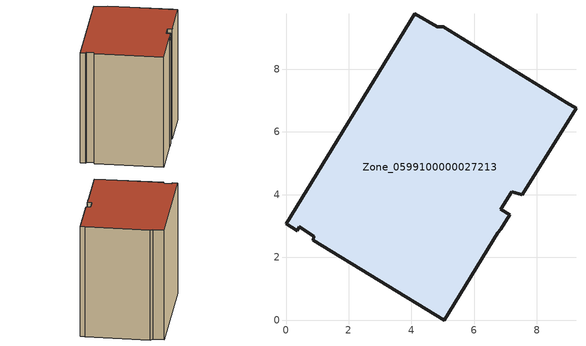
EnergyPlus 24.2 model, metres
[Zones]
Zone_0599100000027213
 floor ground (C_G): 7.19,4.08 6.85,3.53 7.14,3.36 6.85,2.9 6.75,2.78 5.05,0 0.87,2.54 0.89,2.68 0.42,2.98 0.36,2.85 0,3.07 4.11,9.76 4.82,9.34 5.01,9.35 8.95,6.93 9.24,6.76 7.53,3.99 z0
 wall outside (C_F): 8.95,6.93 5.01,9.35 4.82,9.34 4.11,9.76 0,3.07 0.36,2.85 0.42,2.98 0.89,2.68 0.87,2.54 5.05,0 6.75,2.78 6.85,2.9 7.14,3.36 6.85,3.53 7.19,4.08 7.53,3.99 9.24,6.76 8.95,6.93 z0:8.5
 roof outside (C_R): 0.89,2.68 0.87,2.54 5.05,0 6.75,2.78 6.85,2.9 7.14,3.36 6.85,3.53 7.19,4.08 7.53,3.99 9.24,6.76 8.95,6.93 5.01,9.35 4.82,9.34 4.11,9.76 0,3.07 0.36,2.85 0.42,2.98 z8.5
[BUILDING]
Pand.0599100000027213: North Axis=0; Terrain=City; Loads Convergence Tolerance Value=0.04; Temperature Convergence Tolerance Value=0.4; Solar Distribution=FullExterior; Maximum Number of Warmup Days=25; Minimum Number of Warmup Days=1
[Site:Location]
Rotterdam.The.Hague.AP_ZH_NLD Design_Conditions: Latitude=51.96; Longitude=4.45; Time Zone=1; Elevation=-4.5
[SITE:GROUNDTEMPERATURE:BUILDINGSURFACE]
18, 18, 18, 18, 18, 18, 18, 18, 18, 18, 18, 18
[MATERIAL] Thermal Absorptance=0.9; Solar Absorptance=0.7; Visible Absorptance=0.7
Name | Roughness | Thickness | Conductivity | Density | Specific Heat
G.TC.1946-1964 | MediumSmooth | 0.15 | 1 | 540 | 1210
F.TC.1946-1964 | Rough | 0.3 | 0.857143 | 1920 | 840
R.TC.1946-1964 | MediumRough | 0.2 | 0.235294 | 1500 | 1000
[CONSTRUCTION]
C_G: G.TC.1946-1964
C_F: F.TC.1946-1964
C_R: R.TC.1946-1964
[ZONE]
Zone_0599100000027213: Type=1; Multiplier=1; Ceiling Height=Autocalculate; Volume=Autocalculate; Floor Area=autocalculate; Part of Total Floor Area=Yes
[ZONEINFILTRATION:DESIGNFLOWRATE]
Infil_Zone_0599100000027213: Zone or ZoneList or Space or SpaceList=Zone_0599100000027213; Schedule=AlwaysOn; Design Flow Rate Calculation Method=Flow/Area; Flow Rate per Floor Area=0.003; Constant Term Coefficient=1; Temperature Term Coefficient=0; Velocity Term Coefficient=0; Velocity Squared Term Coefficient=0
[HVACTEMPLATE:ZONE:IDEALLOADSAIRSYSTEM]
Zone_0599100000027213: Maximum Heating Supply Air Temperature=50; Minimum Cooling Supply Air Temperature=13; Maximum Heating Supply Air Humidity Ratio=0.0156; Minimum Cooling Supply Air Humidity Ratio=0.0077; Heating Limit=NoLimit; Cooling Limit=NoLimit; Dehumidification Control Type=ConstantSensibleHeatRatio; Cooling Sensible Heat Ratio=0.7; Dehumidification Setpoint=60; Humidification Control Type=None; Humidification Setpoint=30; Outdoor Air Method=None; Outdoor Air Flow Rate per Person=0.00944; Outdoor Air Flow Rate per Zone Floor Area=0; Outdoor Air Flow Rate per Zone=0; Demand Controlled Ventilation Type=None; Outdoor Air Economizer Type=NoEconomizer; Heat Recovery Type=None; Sensible Heat Recovery Effectiveness=0.7; Latent Heat Recovery Effectiveness=0.65
[ZONECONTROL:THERMOSTAT]
ThermostatControl_Zone_0599100000027213: Zone or ZoneList=Zone_0599100000027213; Control Type Schedule=DualSetpointControlType; Control 1=Thermostat_Zone_0599100000027213; Temperature Difference Between Cutout And Setpoint=0
[THERMOSTATSETPOINT:DUALSETPOINT]
Thermostat_Zone_0599100000027213: Heating Setpoint Temperature Schedule=HeatingSetpoint_Zone_0599100000027213; Cooling Setpoint Temperature Schedule=CoolingSetpoint_Zone_0599100000027213
[SCHEDULE:COMPACT]
HeatingSetpoint_Zone_0599100000027213: Through: 12/31, For: AllDays, Until: 24:00, 21
CoolingSetpoint_Zone_0599100000027213: Through: 12/31, For: AllDays, Until: 24:00, 24
DualSetpointControlType: Through: 12/31, For: AllDays, Until: 24:00, 4
AlwaysOn: Through: 12/31, For: AllDays, Until: 24:00, 1
